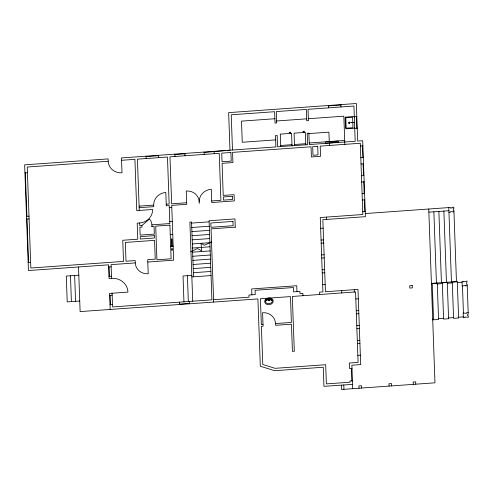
<?xml version="1.0" encoding="UTF-8"?>
<svg xmlns="http://www.w3.org/2000/svg" width="493" height="493" viewBox="0 0 493 493"><rect width="100%" height="100%" fill="white"/><g stroke="black" fill="none" stroke-linecap="round" stroke-linejoin="round"><path stroke-width="0.74" d="M348.865 122.751C352.033 121.272 347.195 124.667 349.907 122.677M269.443 298.875L269.141 300.323L268.667 300.354L268.26 298.961L269.443 298.875L269.19 300.071L268.599 300.114L268.26 298.961M268.642 300.262L268.919 300.841L269.16 300.225M271.822 298.955L270.805 299.88M121.561 160.293L134.916 159.344L136.752 210.622L152.608 209.488A13.447 12.473 -17.2 0 1 139.704 222.965L139.802 225.708L141.892 225.56L149.428 219.058A10.082 9.355 -17.2 0 1 151.906 224.845L151.961 226.41M270.127 299.343L270.102 298.801L269.948 299.276M270.084 299.257L270.004 298.887M190.945 251.658L197.508 248.546L201.594 250.9L201.095 243.314L204.385 245.28L211.515 241.897M266.966 300.163L265.9 299.38M267.754 299.534C268.716 298.85 266.75 298.98 267.717 299.442M272.444 300.557L272.265 300.502A1.824 1.695 -17.2 0 0 271.458 299.873M268.488 299.744L267.576 299.929A3.907 3.624 -17.2 0 0 266.608 300.336A2.348 2.182 -17.2 0 0 265.881 300.976A0.961 0.894 -17.2 0 0 265.696 301.543L265.709 301.864A1.399 1.3 -17.2 0 0 265.955 302.548A2.459 2.28 -17.2 0 0 266.707 303.189A3.537 3.278 -17.2 0 0 267.724 303.534A5.022 4.659 -17.2 0 0 270.306 303.349A3.537 3.278 -17.2 0 0 271.292 302.862A2.459 2.28 -17.2 0 0 271.994 302.123A1.399 1.3 -17.2 0 0 272.191 301.402L272.179 301.081A0.961 0.894 -17.2 0 0 271.957 300.545A2.348 2.182 -17.2 0 0 271.187 300.009A3.907 3.624 -17.2 0 0 270.195 299.744L269.27 299.689M270.028 298.789L269.887 299.362M265.363 301.063L265.573 300.983A1.824 1.695 -17.2 0 1 266.331 300.237M328.4 105.903L340.922 105.009M274.884 118.745L241.496 121.124L242.254 142.267L275.642 139.883M276.635 120.976L306.689 118.831M308.353 118.708L343.831 116.182L344.841 144.363M354.307 116.607L356.809 116.428M354.726 128.353L357.228 128.174M308.889 133.585L328.923 132.155L329.398 145.466M309.228 142.982L344.699 140.45M325.288 142.033L325.331 143.204M326.175 141.966L326.502 141.941M327.37 141.879L327.685 141.861M328.615 141.793L328.985 141.768M329.262 141.744L338.358 141.097L338.401 142.274L329.306 142.921M280.714 145.472L291.979 144.671M294.487 144.511L305.752 143.703M326.218 143.143L326.545 143.118M327.414 143.056L327.728 143.032M328.658 142.97L329.022 142.939M225.393 150.531L121.475 157.945L122.005 172.821A13.447 12.473 -17.2 0 1 108.201 161.248L27.238 167.022L30.856 268.013L123.509 261.407L122.751 240.27L137.775 239.197L137.202 223.144L139.704 222.965M227.895 150.353L275.895 146.926L275.488 135.575L277.158 135.458L277.565 146.809L307.614 144.665L307.207 133.313L308.877 133.196L309.284 144.548L355.188 141.269L353.925 106.038L308.02 109.317L308.427 120.668L306.757 120.785L306.35 109.434L276.302 111.578L276.709 122.93L275.039 123.053L274.632 111.701L231.229 114.795L232.486 150.026M146.113 156.583L158.635 155.689M174.91 154.525L184.924 153.81M204.12 152.442L229.984 150.205L228.641 112.626L356.347 103.512L357.696 141.09L362.7 140.733L365.424 216.673L322.853 219.712L325.435 291.739L357.986 289.416L360.679 364.573L351.891 365.196L352.729 388.687M360.383 146.002L362.885 145.823M24.94 172.877L27.442 172.698M360.802 157.748L363.304 157.569M361.024 164.009L363.532 163.83M361.443 175.754L363.951 175.576M361.671 182.016L364.173 181.837M139.1 206.136L153.711 205.094A12.602 11.696 -17.2 0 1 165.808 192.455L166.283 205.766L169.204 205.556L169.851 223.563L151.906 224.845M166.227 204.201L169.148 203.991L167.466 157.02L137.418 159.165L139.254 210.443M186.681 202.74L171.656 203.812L169.974 156.842L219.219 153.329L220.901 200.3L211.719 200.953M139.155 207.701L153.767 206.659L153.711 205.094M26.493 216.328L29.001 216.15M169.278 207.516L171.78 207.337M362.09 193.755L364.598 193.576M26.591 219.071L29.099 218.892M362.318 200.022L364.82 199.844M169.783 221.61L172.285 221.431M191.592 223.089L209.118 221.838M151.542 226.441L154.05 226.262L154.327 234.089L140.141 235.099L139.858 227.273L141.947 227.125L141.892 225.56M362.737 211.762L365.239 211.583M365.313 213.543L450.448 207.467L450.473 208.058L452.143 207.935L452.118 207.35L453.788 207.233L453.843 208.798L453.221 208.841L453.277 210.406L453.899 210.363L456.463 281.817M191.752 227.495L209.279 226.244M428.861 212.15L448.895 210.721M235.253 227.137L211.047 228.863L213.666 302.067M448.95 212.286L450.62 212.163L450.596 211.577L453.954 211.928M191.894 231.605L209.426 230.354M170.245 234.526L172.747 234.348M192.042 235.716L209.574 234.465M320.653 228.308L323.155 228.13M192.19 239.826L209.722 238.575M192.338 243.936L209.87 242.685M170.664 246.266L173.166 246.087M192.486 248.047L210.012 246.796M321.072 240.048L323.574 239.869M28.15 262.516L30.652 262.338M192.634 252.157L210.16 250.906M321.183 243.178L323.685 243M192.781 256.268L210.308 255.017M135.279 262.923L135.193 260.569L126.011 261.228L125.339 242.439L154.555 240.356L155.227 259.139L147.715 259.675L148.22 273.769A12.602 11.696 -17.2 0 1 135.279 262.923L111.073 264.649L111.56 278.348A15.967 14.815 -17.2 0 1 127.952 292.09L109.594 293.403L110.167 309.45M147.801 262.029L173.672 260.181L171.712 205.378L186.736 204.305L186.255 191.001A12.602 11.696 -17.2 0 1 199.197 201.847L199.258 203.412M192.929 260.378L210.456 259.127M108.645 266.978L111.147 266.799M321.602 254.924L324.111 254.745M193.077 264.488L210.603 263.237M78.812 275.193L66.29 276.086L67.221 301.919L79.737 301.026M321.719 258.055L324.221 257.876M193.225 268.599L210.751 267.348M108.984 276.376L111.486 276.197M111.56 278.348L109.058 278.527L108.565 264.827L28.44 270.546L24.65 164.853L108.121 158.9L108.201 161.248M193.367 272.709L210.899 271.458M191.789 275.371L183.026 275.994L183.951 301.833M191.845 276.937L211.047 275.569M322.139 269.8L324.64 269.622M322.249 272.931L324.751 272.752M109.662 295.356L112.164 295.178M322.668 284.671L325.177 284.498M110.001 304.754L112.503 304.575M431.412 283.389L456.45 281.602M431.418 283.604L437.266 283.192L438.567 319.446L432.718 319.865M213.586 299.719L249.051 297.187L248.971 295.036L255.232 294.586L255.078 290.278L293.477 287.542L293.631 291.85L299.892 291.4L299.966 293.551L302.875 293.353L302.961 295.701L292.337 296.453L294.303 351.256L292.423 351.386L291.449 324.184L275.593 325.312L275.525 323.556A12.602 11.696 -17.2 0 0 262.584 312.704L263.071 326.206L261.401 326.329L262.769 364.487L275.051 368.326L325.688 364.715L326.372 383.893L349.987 382.211L349.944 381.034L352.452 380.855M431.449 284.387L432.281 284.332L433.526 319.02L432.694 319.082M437.291 283.974L442.338 283.611M447.311 283.259L452.315 282.902M457.325 282.544L462.07 282.206M179.434 304.113L189.448 303.398M302.961 295.701L355.57 291.942L358.091 362.398L349.303 363.027L349.5 368.505L352.002 368.326M467.222 285.761L465.552 285.878L465.528 285.293L462.212 286.119L462.046 281.423L463.71 281.3L463.734 281.891L467.05 281.065L466.538 284.239L467.161 284.196L468.239 314.189L467.61 314.232L467.666 315.797L468.295 315.754L468.35 317.319L464.991 316.968L465.01 317.56L463.34 317.677L463.173 312.981L466.532 313.326L466.514 312.741L468.184 312.624M355.817 298.986L358.325 298.807M356.242 310.732L358.744 310.553M356.353 313.862L358.855 313.684M263.009 324.449L261.339 324.567L260.409 298.733L290.463 296.589L291.388 322.422L275.525 323.556M438.536 318.663L443.583 318.299M448.556 317.948L453.56 317.591M458.564 317.233L463.315 316.894M356.772 325.608L359.28 325.429M356.883 328.739L359.391 328.56M357.308 340.478L359.81 340.299M357.419 343.609L359.921 343.43M357.838 355.354L360.346 355.176M352.575 384.38L323.95 386.321L323.266 367.242L274.706 370.705L260.322 366.237L257.907 298.912L80.119 311.594L78.516 266.972M267.6 299.516L267.835 299.072L267.644 299.424M354.251 289.896L354.313 292.029M462.477 286.1L463.438 312.963M448.778 207.59L451.446 281.959M443.885 211.078L446.436 282.316M438.875 211.435L441.426 282.674M433.865 211.793L436.422 283.031M428.75 209.014L434.974 382.815L341.489 389.488L341.335 385.181M415.778 384.189L415.691 381.835L413.189 382.013L413.27 384.367M391.571 385.914L391.485 383.566L388.983 383.745L389.063 386.093M362.466 145.854L362.885 157.594M363.113 163.861L363.532 175.6M363.76 181.868L364.179 193.607M364.401 199.875L364.82 211.614M356.39 116.459L356.815 128.205M352.822 122.215L352.575 117.254L345.821 117.728L346.172 128.162L352.939 127.718L352.84 122.72M361.523 388.059L361.437 385.711L358.935 385.89L359.015 388.237M349.371 122.227L349.408 123.201M351.343 368.376L351.792 380.904M340.903 104.615L340.99 106.963M341.711 290.574L341.797 292.922M343.787 385.008L343.941 389.31M328.387 105.508L328.467 107.856M326.526 217.093L326.606 219.44M319.674 294.5L319.593 292.158L322.927 291.924L320.265 217.542L362.836 214.504L360.284 143.26L320.216 146.119L320.579 156.299L311.397 156.953L311.034 146.778L232.573 152.374L232.936 162.548L222.084 163.325L223.237 195.425L234.089 194.649L234.311 200.91L211.774 202.518L211.3 189.213A12.602 11.696 -17.2 0 0 199.197 201.847M305.796 144.88L305.346 132.352L294.081 133.159L294.524 145.681M304.317 132.426L304.273 131.255L303.022 131.341L303.035 131.736L303.867 131.674L303.898 132.457M292.022 145.848L291.573 133.32L280.307 134.121L280.751 146.649M296.971 291.609L296.755 285.737L251.683 288.953L251.892 294.826M290.543 133.393L290.5 132.216L289.249 132.309L289.262 132.697L290.094 132.642L290.124 133.424M235.26 227.335L234.958 218.917L209.081 220.765L211.916 299.836L112.589 306.923L112.096 293.224M214.128 151.333L214.209 153.687M204.108 152.047L204.194 154.401M193.515 276.82L191.555 222.016L189.885 222.133L192.72 301.205M184.912 153.422L184.998 155.77M189.38 301.445L189.46 303.793M187.408 275.686L188.332 301.519M174.898 154.136L174.978 156.484M179.36 302.16L179.446 304.508M172.242 246.475L171.971 238.902L171.342 238.951L171.613 246.518M172.316 248.564L172.328 248.953M172.34 249.224L172.353 249.563M172.384 250.389L171.755 250.432M171.687 248.608L171.706 248.996M171.712 249.267L171.724 249.606M158.617 155.295L158.703 157.643M146.101 156.189L146.181 158.536M109.064 266.947L109.397 276.345M110.081 295.325L110.414 304.723M74.64 275.488L75.565 301.322M70.468 275.784L71.393 301.624M25.353 172.846L26.912 216.298M27.01 219.04L28.569 262.492M354.319 117.26A0.838 0.783 -17.2 0 0 353.456 116.539L345.944 117.075A0.838 0.783 -17.2 0 0 345.137 117.913L345.501 128.094A0.838 0.783 -17.2 0 0 346.363 128.815L353.875 128.279A0.838 0.783 -17.2 0 0 354.683 127.441M351.373 122.523L353.98 122.387L351.373 122.523M230.903 152.491L221.721 153.15L222.029 161.759L231.211 161.106L230.903 152.491M317.714 146.298L312.704 146.655L313.012 155.27L318.022 154.913L317.714 146.298M232.474 196.331L223.292 196.99L223.403 200.121L232.585 199.468L232.474 196.331M169.906 225.128L155.72 226.139L156.922 259.805L171.114 258.794L169.906 225.128M232.955 221.419L210.838 222.996L210.992 227.298L233.109 225.72L232.955 221.419M154.383 235.654L140.197 236.671L140.277 239.019L154.469 238.002L154.383 235.654M447.28 282.477L442.307 282.828L443.608 319.088L448.581 318.731L447.28 282.477M457.294 281.762L452.284 282.119L453.585 318.373L458.595 318.016L457.294 281.762M412.24 285.546L409.738 285.724L409.825 288.072L412.327 287.894L412.24 285.546M349.093 123.244A0.629 0.585 -17.2 0 0 350.012 122.671A0.629 0.585 -17.2 0 0 349.056 122.227A0.629 0.585 -17.2 0 0 349.093 123.244M265.863 299.146A3.71 3.439 -17.2 0 0 264.975 300.336A3.075 2.853 -17.2 0 0 265.068 302.85A3.71 3.439 -17.2 0 0 266.035 303.898A4.283 3.969 -17.2 0 0 267.403 304.526A5.004 4.647 -17.2 0 0 270.694 304.292A4.283 3.969 -17.2 0 0 272.013 303.472A3.71 3.439 -17.2 0 0 272.9 302.289A3.075 2.853 -17.2 0 0 272.808 299.775A3.71 3.439 -17.2 0 0 271.84 298.721A4.283 3.969 -17.2 0 0 270.472 298.099A5.004 4.647 -17.2 0 0 267.181 298.333A4.283 3.969 -17.2 0 0 265.863 299.146"/></g></svg>
